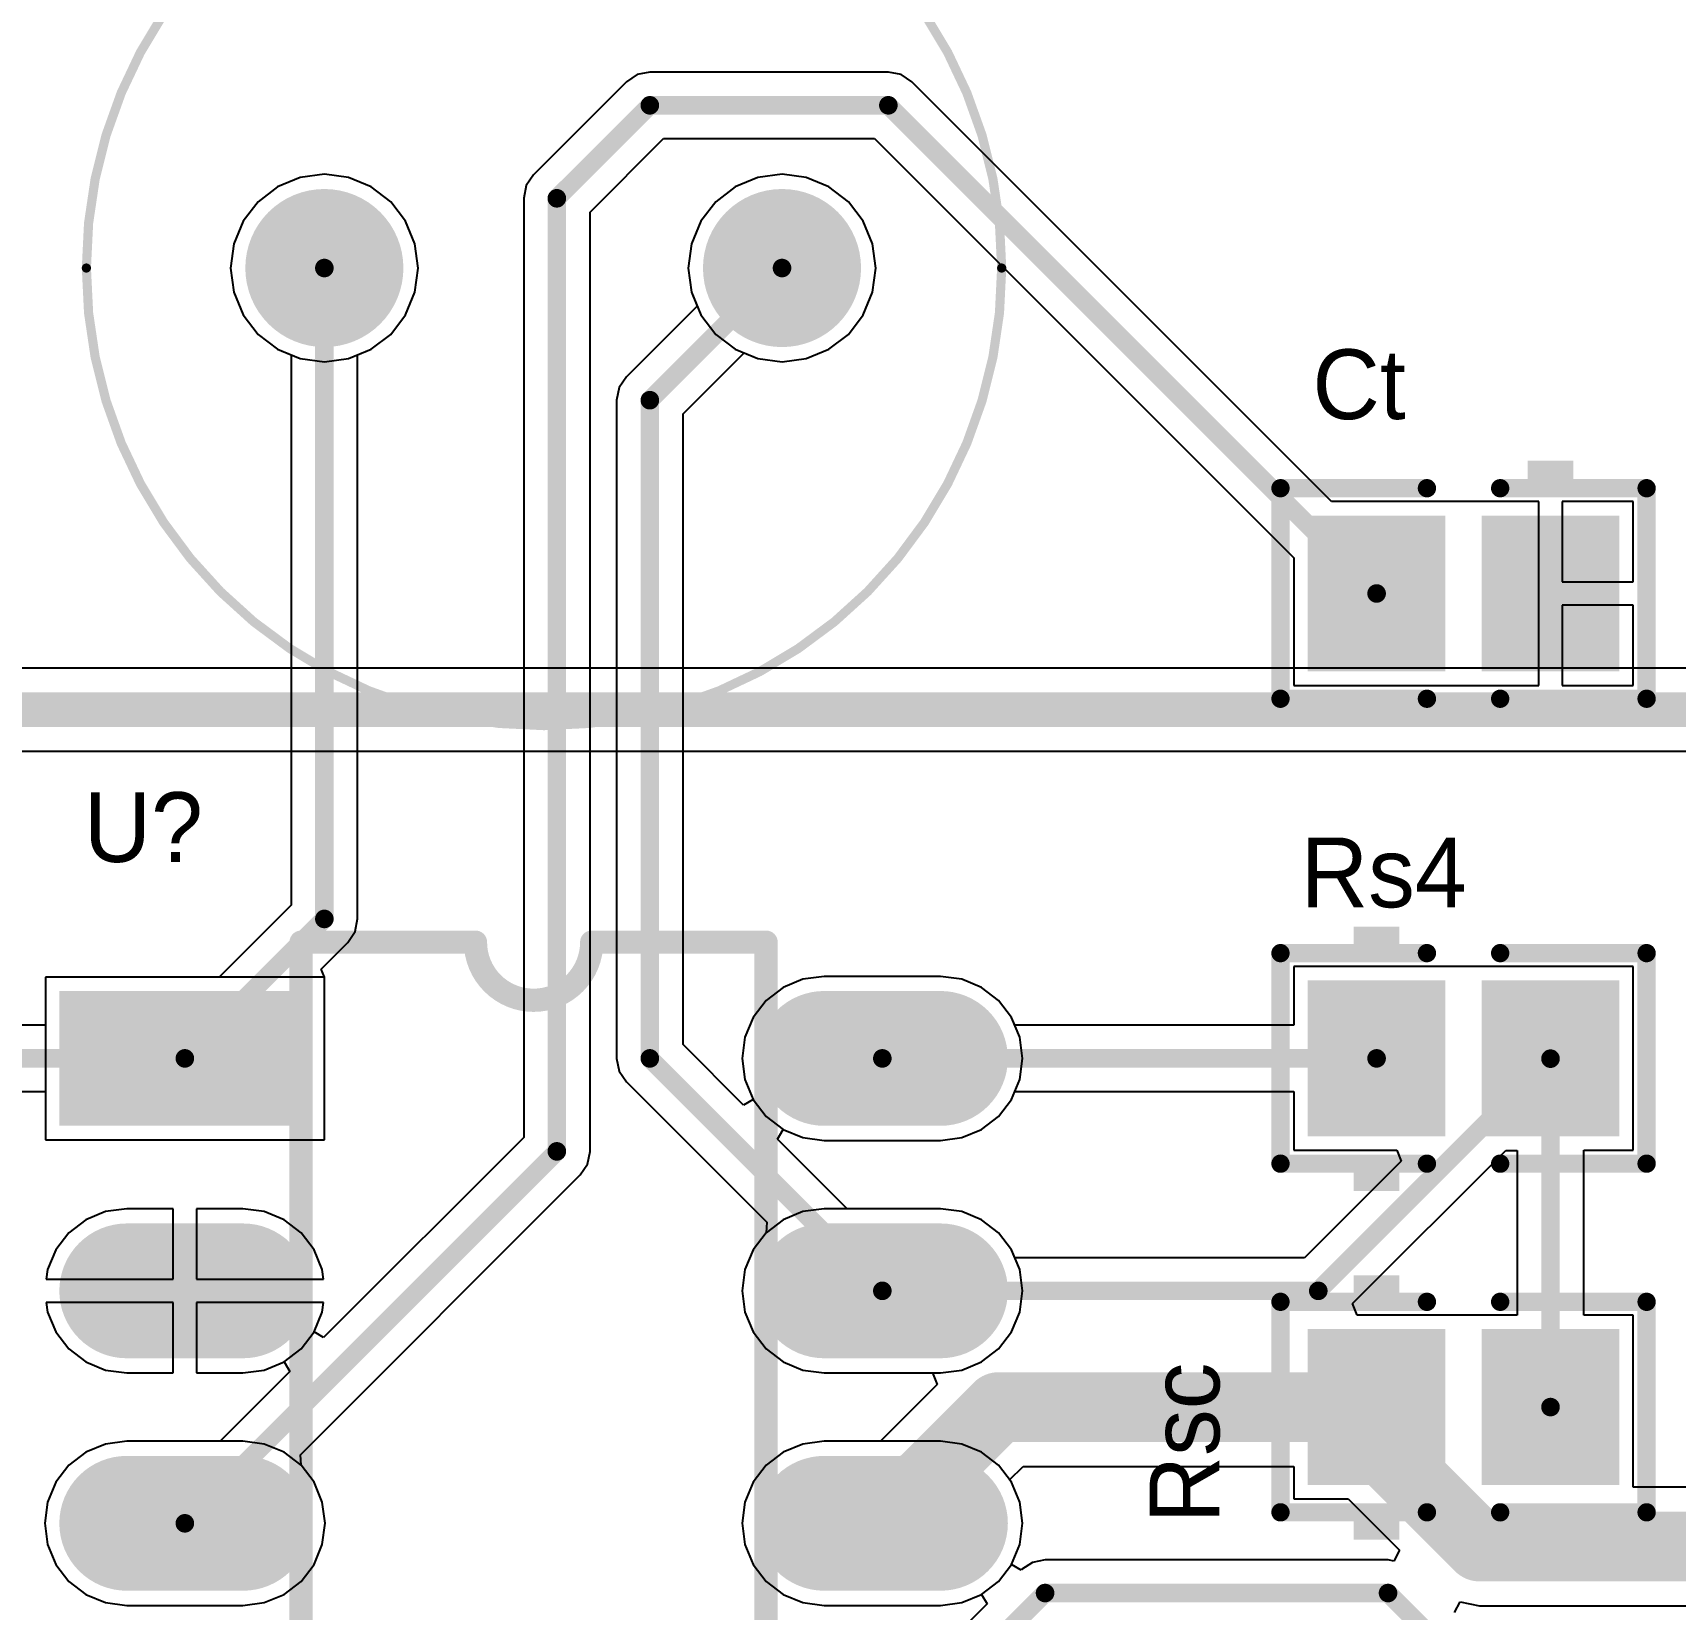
# Model space of a CAD drawing. Header units: millimetres. Extents: x 0.67 to 7.75, y 0.64 to 6.06.
# Drawn here: x 1.485 to 2.191, y 4.763 to 5.441 of the extents above; entities that cross this region are included whole.
import ezdxf

# ---------------------------------------------------------------- set-up
doc = ezdxf.new("R2010")
doc.units = ezdxf.units.MM
doc.header["$MEASUREMENT"] = 0
for name, color, linetype in [('BottomLayer', 5, 'Continuous'), ('BottomSolder', 6, 'Continuous'), ('MultiLayer', 9, 'Continuous'), ('PadHoleLayer', 156, 'Continuous'), ('TopLayer', 1, 'Continuous'), ('TopOverlay', 2, 'Continuous'), ('TopPaste', 8, 'Continuous'), ('TopSolder', 216, 'Continuous')]:
    doc.layers.add(name, color=color, linetype=linetype)

# ---------------------------------------------------------------- blocks, each defined once
blk = doc.blocks.new('CC2012_0805_33')
at = {"layer": 'TopLayer'}
for points in [[(-0.06299, -0.02953), (-0.01181, -0.02953), (-0.06299, 0.02953), (-0.01181, 0.02953)], [(0.01181, -0.02953), (0.06299, -0.02953), (0.01181, 0.02953), (0.06299, 0.02953)]]:
    blk.add_solid(points, dxfattribs=at)
at = {"layer": 'TopOverlay', "const_width": 0.00787}
for points in [[(-0.07874, 0.04528), (-0.07874, -0.04528)], [(-0.01575, 0.04528), (-0.07874, 0.04528)], [(0.07874, 0.04528), (0.01575, 0.04528)], [(0.07874, 0.04528), (0.07874, -0.04528)], [(-0.01575, -0.04528), (-0.07874, -0.04528)], [(0.07874, -0.04528), (0.01575, -0.04528)]]:
    blk.add_lwpolyline(points, dxfattribs=at)
at = {"layer": 'TopOverlay', "const_width": 0.00394}
for points in [[(-0.08071, 0.04528, 1), (-0.07677, 0.04528, 1)], [(-0.08071, 0.04528, 1), (-0.07677, 0.04528, 1)], [(-0.01772, 0.04528, 1), (-0.01378, 0.04528, 1)], [(0.01378, 0.04528, 1), (0.01772, 0.04528, 1)], [(0.07677, 0.04528, 1), (0.08071, 0.04528, 1)], [(0.07677, 0.04528, 1), (0.08071, 0.04528, 1)], [(-0.08071, -0.04528, 1), (-0.07677, -0.04528, 1)], [(-0.08071, -0.04528, 1), (-0.07677, -0.04528, 1)], [(-0.01772, -0.04528, 1), (-0.01378, -0.04528, 1)], [(0.01378, -0.04528, 1), (0.01772, -0.04528, 1)], [(0.07677, -0.04528, 1), (0.08071, -0.04528, 1)], [(0.07677, -0.04528, 1), (0.08071, -0.04528, 1)]]:
    blk.add_lwpolyline(points, format="xyb", close=True, dxfattribs=at)
at = {"layer": 'TopOverlay'}
for points in [[(-0.04724, 0.04882), (-0.02756, 0.04882), (-0.04724, 0.05669), (-0.02756, 0.05669)], [(-0.04724, -0.05709), (-0.02756, -0.05709), (-0.04724, -0.04921), (-0.02756, -0.04921)]]:
    blk.add_solid(points, dxfattribs=at)
at = {"layer": 'TopPaste'}
for points in [[(-0.06299, -0.02953), (-0.01181, -0.02953), (-0.06299, 0.02953), (-0.01181, 0.02953)], [(0.01181, -0.02953), (0.06299, -0.02953), (0.01181, 0.02953), (0.06299, 0.02953)]]:
    blk.add_solid(points, dxfattribs=at)
at = {"layer": 'TopSolder'}
for points in [[(-0.06699, -0.03353), (-0.00781, -0.03353), (-0.06699, 0.03353), (-0.00781, 0.03353)], [(0.00781, -0.03353), (0.06699, -0.03353), (0.00781, 0.03353), (0.06699, 0.03353)]]:
    blk.add_solid(points, dxfattribs=at)
blk = doc.blocks.new('PCBC_________1_35')
at = {"layer": 'BottomLayer', "const_width": 0.03}
for points in [[(-0.015, 0, 1), (0.015, 0, 1)], [(0.18185, 0, 1), (0.21185, 0, 1)]]:
    blk.add_lwpolyline(points, format="xyb", close=True, dxfattribs=at)
at = {"layer": 'BottomSolder', "const_width": 0.034}
for points in [[(-0.017, 0, 1), (0.017, 0, 1)], [(0.17985, 0, 1), (0.21385, 0, 1)]]:
    blk.add_lwpolyline(points, format="xyb", close=True, dxfattribs=at)
at = {"layer": 'MultiLayer', "const_width": 0.03}
for points in [[(-0.015, 0, 1), (0.015, 0, 1)], [(0.18185, 0, 1), (0.21185, 0, 1)]]:
    blk.add_lwpolyline(points, format="xyb", close=True, dxfattribs=at)
at = {"layer": 'PadHoleLayer', "const_width": 0.01969}
for points in [[(-0.00984, 0, 1), (0.00984, 0, 1)], [(0.18701, 0, 1), (0.20669, 0, 1)]]:
    blk.add_lwpolyline(points, format="xyb", close=True, dxfattribs=at)
at = {"layer": 'TopLayer', "const_width": 0.03}
for points in [[(-0.015, 0, 1), (0.015, 0, 1)], [(0.18185, 0, 1), (0.21185, 0, 1)]]:
    blk.add_lwpolyline(points, format="xyb", close=True, dxfattribs=at)
at = {"layer": 'TopOverlay'}
for points, const_width in [([(0.29134, 0, 1), (-0.10236, 0, 1)], 0.00394), ([(-0.10335, 0, 1), (-0.10138, 0, 1)], 0.00197), ([(0.29035, 0, 1), (0.29232, 0, 1)], 0.00197)]:
    blk.add_lwpolyline(points, format="xyb", close=True, dxfattribs=dict(at, const_width=const_width))
at = {"layer": 'TopSolder', "const_width": 0.034}
for points in [[(-0.017, 0, 1), (0.017, 0, 1)], [(0.17985, 0, 1), (0.21385, 0, 1)]]:
    blk.add_lwpolyline(points, format="xyb", close=True, dxfattribs=at)
blk = doc.blocks.new('CC2012_0805_39')
at = {"layer": 'TopLayer'}
for points in [[(-0.06299, -0.02953), (-0.01181, -0.02953), (-0.06299, 0.02953), (-0.01181, 0.02953)], [(0.01181, -0.02953), (0.06299, -0.02953), (0.01181, 0.02953), (0.06299, 0.02953)]]:
    blk.add_solid(points, dxfattribs=at)
at = {"layer": 'TopOverlay', "const_width": 0.00787}
for points in [[(-0.07874, -0.04528), (-0.07874, 0.04528)], [(-0.07874, 0.04528), (-0.01575, 0.04528)], [(0.01575, 0.04528), (0.07874, 0.04528)], [(0.07874, -0.04528), (0.07874, 0.04528)], [(-0.07874, -0.04528), (-0.01575, -0.04528)], [(0.01575, -0.04528), (0.07874, -0.04528)]]:
    blk.add_lwpolyline(points, dxfattribs=at)
at = {"layer": 'TopOverlay', "const_width": 0.00394}
for points in [[(-0.08071, 0.04528, 1), (-0.07677, 0.04528, 1)], [(-0.08071, 0.04528, 1), (-0.07677, 0.04528, 1)], [(-0.01772, 0.04528, 1), (-0.01378, 0.04528, 1)], [(0.01378, 0.04528, 1), (0.01772, 0.04528, 1)], [(0.07677, 0.04528, 1), (0.08071, 0.04528, 1)], [(0.07677, 0.04528, 1), (0.08071, 0.04528, 1)], [(-0.08071, -0.04528, 1), (-0.07677, -0.04528, 1)], [(-0.08071, -0.04528, 1), (-0.07677, -0.04528, 1)], [(-0.01772, -0.04528, 1), (-0.01378, -0.04528, 1)], [(0.01378, -0.04528, 1), (0.01772, -0.04528, 1)], [(0.07677, -0.04528, 1), (0.08071, -0.04528, 1)], [(0.07677, -0.04528, 1), (0.08071, -0.04528, 1)]]:
    blk.add_lwpolyline(points, format="xyb", close=True, dxfattribs=at)
at = {"layer": 'TopOverlay'}
for points in [[(-0.04724, 0.04882), (-0.02756, 0.04882), (-0.04724, 0.05669), (-0.02756, 0.05669)], [(-0.04724, -0.05709), (-0.02756, -0.05709), (-0.04724, -0.04921), (-0.02756, -0.04921)]]:
    blk.add_solid(points, dxfattribs=at)
at = {"layer": 'TopPaste'}
for points in [[(-0.06299, -0.02953), (-0.01181, -0.02953), (-0.06299, 0.02953), (-0.01181, 0.02953)], [(0.01181, -0.02953), (0.06299, -0.02953), (0.01181, 0.02953), (0.06299, 0.02953)]]:
    blk.add_solid(points, dxfattribs=at)
at = {"layer": 'TopSolder'}
for points in [[(-0.06699, -0.03353), (-0.00781, -0.03353), (-0.06699, 0.03353), (-0.00781, 0.03353)], [(0.00781, -0.03353), (0.06699, -0.03353), (0.00781, 0.03353), (0.06699, 0.03353)]]:
    blk.add_solid(points, dxfattribs=at)
blk = doc.blocks.new('CC2012_0805_40')
at = {"layer": 'TopLayer'}
for points in [[(-0.06299, -0.02953), (-0.01181, -0.02953), (-0.06299, 0.02953), (-0.01181, 0.02953)], [(0.01181, -0.02953), (0.06299, -0.02953), (0.01181, 0.02953), (0.06299, 0.02953)]]:
    blk.add_solid(points, dxfattribs=at)
at = {"layer": 'TopOverlay', "const_width": 0.00787}
for points in [[(-0.07874, -0.04528), (-0.07874, 0.04528)], [(-0.07874, 0.04528), (-0.01575, 0.04528)], [(0.01575, 0.04528), (0.07874, 0.04528)], [(0.07874, -0.04528), (0.07874, 0.04528)], [(-0.07874, -0.04528), (-0.01575, -0.04528)], [(0.01575, -0.04528), (0.07874, -0.04528)]]:
    blk.add_lwpolyline(points, dxfattribs=at)
at = {"layer": 'TopOverlay', "const_width": 0.00394}
for points in [[(-0.08071, 0.04528, 1), (-0.07677, 0.04528, 1)], [(-0.08071, 0.04528, 1), (-0.07677, 0.04528, 1)], [(-0.01772, 0.04528, 1), (-0.01378, 0.04528, 1)], [(0.01378, 0.04528, 1), (0.01772, 0.04528, 1)], [(0.07677, 0.04528, 1), (0.08071, 0.04528, 1)], [(0.07677, 0.04528, 1), (0.08071, 0.04528, 1)], [(-0.08071, -0.04528, 1), (-0.07677, -0.04528, 1)], [(-0.08071, -0.04528, 1), (-0.07677, -0.04528, 1)], [(-0.01772, -0.04528, 1), (-0.01378, -0.04528, 1)], [(0.01378, -0.04528, 1), (0.01772, -0.04528, 1)], [(0.07677, -0.04528, 1), (0.08071, -0.04528, 1)], [(0.07677, -0.04528, 1), (0.08071, -0.04528, 1)]]:
    blk.add_lwpolyline(points, format="xyb", close=True, dxfattribs=at)
at = {"layer": 'TopOverlay'}
for points in [[(-0.04724, 0.04882), (-0.02756, 0.04882), (-0.04724, 0.05669), (-0.02756, 0.05669)], [(-0.04724, -0.05709), (-0.02756, -0.05709), (-0.04724, -0.04921), (-0.02756, -0.04921)]]:
    blk.add_solid(points, dxfattribs=at)
at = {"layer": 'TopPaste'}
for points in [[(-0.06299, -0.02953), (-0.01181, -0.02953), (-0.06299, 0.02953), (-0.01181, 0.02953)], [(0.01181, -0.02953), (0.06299, -0.02953), (0.01181, 0.02953), (0.06299, 0.02953)]]:
    blk.add_solid(points, dxfattribs=at)
at = {"layer": 'TopSolder'}
for points in [[(-0.06699, -0.03353), (-0.00781, -0.03353), (-0.06699, 0.03353), (-0.00781, 0.03353)], [(0.00781, -0.03353), (0.06699, -0.03353), (0.00781, 0.03353), (0.06699, 0.03353)]]:
    blk.add_solid(points, dxfattribs=at)
blk = doc.blocks.new('DIP8L_41')
at = {"layer": 'BottomLayer', "const_width": 0.05}
for points in [[(0.175, 0.15), (0.125, 0.15)], [(-0.125, 0.05), (-0.175, 0.05)], [(0.175, 0.05), (0.125, 0.05)], [(-0.125, -0.05), (-0.175, -0.05)], [(0.175, -0.05), (0.125, -0.05)], [(-0.125, -0.15), (-0.175, -0.15)], [(0.175, -0.15), (0.125, -0.15)]]:
    blk.add_lwpolyline(points, dxfattribs=at)
at = {"layer": 'BottomLayer', "const_width": 0.025}
for points in [[(0.1125, 0.15, 1), (0.1375, 0.15, 1)], [(0.1625, 0.15, 1), (0.1875, 0.15, 1)], [(-0.1875, 0.05, 1), (-0.1625, 0.05, 1)], [(-0.1375, 0.05, 1), (-0.1125, 0.05, 1)], [(0.1125, 0.05, 1), (0.1375, 0.05, 1)], [(0.1625, 0.05, 1), (0.1875, 0.05, 1)], [(-0.1875, -0.05, 1), (-0.1625, -0.05, 1)], [(-0.1375, -0.05, 1), (-0.1125, -0.05, 1)], [(0.1125, -0.05, 1), (0.1375, -0.05, 1)], [(0.1625, -0.05, 1), (0.1875, -0.05, 1)], [(-0.1875, -0.15, 1), (-0.1625, -0.15, 1)], [(-0.1375, -0.15, 1), (-0.1125, -0.15, 1)], [(0.1125, -0.15, 1), (0.1375, -0.15, 1)], [(0.1625, -0.15, 1), (0.1875, -0.15, 1)]]:
    blk.add_lwpolyline(points, format="xyb", close=True, dxfattribs=at)
at = {"layer": 'BottomLayer'}
blk.add_solid([(-0.2, 0.125), (-0.1, 0.125), (-0.2, 0.175), (-0.1, 0.175)], dxfattribs=at)
at = {"layer": 'BottomSolder', "const_width": 0.058}
for points in [[(0.175, 0.15), (0.125, 0.15)], [(-0.125, 0.05), (-0.175, 0.05)], [(0.175, 0.05), (0.125, 0.05)], [(-0.125, -0.05), (-0.175, -0.05)], [(0.175, -0.05), (0.125, -0.05)], [(-0.125, -0.15), (-0.175, -0.15)], [(0.175, -0.15), (0.125, -0.15)]]:
    blk.add_lwpolyline(points, dxfattribs=at)
at = {"layer": 'BottomSolder', "const_width": 0.029}
for points in [[(0.1105, 0.15, 1), (0.1395, 0.15, 1)], [(0.1605, 0.15, 1), (0.1895, 0.15, 1)], [(-0.1895, 0.05, 1), (-0.1605, 0.05, 1)], [(-0.1395, 0.05, 1), (-0.1105, 0.05, 1)], [(0.1105, 0.05, 1), (0.1395, 0.05, 1)], [(0.1605, 0.05, 1), (0.1895, 0.05, 1)], [(-0.1895, -0.05, 1), (-0.1605, -0.05, 1)], [(-0.1395, -0.05, 1), (-0.1105, -0.05, 1)], [(0.1105, -0.05, 1), (0.1395, -0.05, 1)], [(0.1605, -0.05, 1), (0.1895, -0.05, 1)], [(-0.1895, -0.15, 1), (-0.1605, -0.15, 1)], [(-0.1395, -0.15, 1), (-0.1105, -0.15, 1)], [(0.1105, -0.15, 1), (0.1395, -0.15, 1)], [(0.1605, -0.15, 1), (0.1895, -0.15, 1)]]:
    blk.add_lwpolyline(points, format="xyb", close=True, dxfattribs=at)
at = {"layer": 'BottomSolder'}
blk.add_solid([(-0.204, 0.121), (-0.096, 0.121), (-0.204, 0.179), (-0.096, 0.179)], dxfattribs=at)
at = {"layer": 'MultiLayer', "const_width": 0.05}
for points in [[(0.175, 0.15), (0.125, 0.15)], [(-0.125, 0.05), (-0.175, 0.05)], [(0.175, 0.05), (0.125, 0.05)], [(-0.125, -0.05), (-0.175, -0.05)], [(0.175, -0.05), (0.125, -0.05)], [(-0.125, -0.15), (-0.175, -0.15)], [(0.175, -0.15), (0.125, -0.15)]]:
    blk.add_lwpolyline(points, dxfattribs=at)
at = {"layer": 'MultiLayer', "const_width": 0.025}
for points in [[(0.1125, 0.15, 1), (0.1375, 0.15, 1)], [(0.1625, 0.15, 1), (0.1875, 0.15, 1)], [(-0.1875, 0.05, 1), (-0.1625, 0.05, 1)], [(-0.1375, 0.05, 1), (-0.1125, 0.05, 1)], [(0.1125, 0.05, 1), (0.1375, 0.05, 1)], [(0.1625, 0.05, 1), (0.1875, 0.05, 1)], [(-0.1875, -0.05, 1), (-0.1625, -0.05, 1)], [(-0.1375, -0.05, 1), (-0.1125, -0.05, 1)], [(0.1125, -0.05, 1), (0.1375, -0.05, 1)], [(0.1625, -0.05, 1), (0.1875, -0.05, 1)], [(-0.1875, -0.15, 1), (-0.1625, -0.15, 1)], [(-0.1375, -0.15, 1), (-0.1125, -0.15, 1)], [(0.1125, -0.15, 1), (0.1375, -0.15, 1)], [(0.1625, -0.15, 1), (0.1875, -0.15, 1)]]:
    blk.add_lwpolyline(points, format="xyb", close=True, dxfattribs=at)
at = {"layer": 'MultiLayer'}
blk.add_solid([(-0.2, 0.125), (-0.1, 0.125), (-0.2, 0.175), (-0.1, 0.175)], dxfattribs=at)
at = {"layer": 'PadHoleLayer', "const_width": 0.016}
for points in [[(-0.158, 0.15, 1), (-0.142, 0.15, 1)], [(0.142, 0.15, 1), (0.158, 0.15, 1)], [(-0.158, 0.05, 1), (-0.142, 0.05, 1)], [(0.142, 0.05, 1), (0.158, 0.05, 1)], [(-0.158, -0.05, 1), (-0.142, -0.05, 1)], [(0.142, -0.05, 1), (0.158, -0.05, 1)], [(-0.158, -0.15, 1), (-0.142, -0.15, 1)], [(0.142, -0.15, 1), (0.158, -0.15, 1)]]:
    blk.add_lwpolyline(points, format="xyb", close=True, dxfattribs=at)
at = {"layer": 'TopLayer', "const_width": 0.05}
for points in [[(0.175, 0.15), (0.125, 0.15)], [(-0.125, 0.05), (-0.175, 0.05)], [(0.175, 0.05), (0.125, 0.05)], [(-0.125, -0.05), (-0.175, -0.05)], [(0.175, -0.05), (0.125, -0.05)], [(-0.125, -0.15), (-0.175, -0.15)], [(0.175, -0.15), (0.125, -0.15)]]:
    blk.add_lwpolyline(points, dxfattribs=at)
at = {"layer": 'TopLayer', "const_width": 0.025}
for points in [[(0.1125, 0.15, 1), (0.1375, 0.15, 1)], [(0.1625, 0.15, 1), (0.1875, 0.15, 1)], [(-0.1875, 0.05, 1), (-0.1625, 0.05, 1)], [(-0.1375, 0.05, 1), (-0.1125, 0.05, 1)], [(0.1125, 0.05, 1), (0.1375, 0.05, 1)], [(0.1625, 0.05, 1), (0.1875, 0.05, 1)], [(-0.1875, -0.05, 1), (-0.1625, -0.05, 1)], [(-0.1375, -0.05, 1), (-0.1125, -0.05, 1)], [(0.1125, -0.05, 1), (0.1375, -0.05, 1)], [(0.1625, -0.05, 1), (0.1875, -0.05, 1)], [(-0.1875, -0.15, 1), (-0.1625, -0.15, 1)], [(-0.1375, -0.15, 1), (-0.1125, -0.15, 1)], [(0.1125, -0.15, 1), (0.1375, -0.15, 1)], [(0.1625, -0.15, 1), (0.1875, -0.15, 1)]]:
    blk.add_lwpolyline(points, format="xyb", close=True, dxfattribs=at)
at = {"layer": 'TopLayer'}
blk.add_solid([(-0.2, 0.125), (-0.1, 0.125), (-0.2, 0.175), (-0.1, 0.175)], dxfattribs=at)
at = {"layer": 'TopOverlay', "const_width": 0.01}
for points in [[(-0.1, 0.2), (-0.025, 0.2)], [(-0.1, -0.2), (-0.1, 0.2)], [(0.025, 0.2), (0.1, 0.2)], [(0.1, -0.2), (0.1, 0.2)], [(-0.1, -0.2), (0.1, -0.2)]]:
    blk.add_lwpolyline(points, dxfattribs=at)
at = {"layer": 'TopOverlay', "const_width": 0.005}
for points in [[(-0.1025, 0.2, 1), (-0.0975, 0.2, 1)], [(-0.1025, 0.2, 1), (-0.0975, 0.2, 1)], [(-0.0275, 0.2, 1), (-0.0225, 0.2, 1)], [(-0.0275, 0.2, 1), (-0.0225, 0.2, 1)], [(0.0225, 0.2, 1), (0.0275, 0.2, 1)], [(0.0225, 0.2, 1), (0.0275, 0.2, 1)], [(0.0975, 0.2, 1), (0.1025, 0.2, 1)], [(0.0975, 0.2, 1), (0.1025, 0.2, 1)], [(-0.1025, -0.2, 1), (-0.0975, -0.2, 1)], [(-0.1025, -0.2, 1), (-0.0975, -0.2, 1)], [(0.0975, -0.2, 1), (0.1025, -0.2, 1)], [(0.0975, -0.2, 1), (0.1025, -0.2, 1)]]:
    blk.add_lwpolyline(points, format="xyb", close=True, dxfattribs=at)
at = {"layer": 'TopOverlay', "const_width": 0.01}
blk.add_lwpolyline([(0.025, 0.2, -1), (-0.025, 0.2)], format="xyb", dxfattribs=at)
at = {"layer": 'TopSolder', "const_width": 0.058}
for points in [[(0.175, 0.15), (0.125, 0.15)], [(-0.125, 0.05), (-0.175, 0.05)], [(0.175, 0.05), (0.125, 0.05)], [(-0.125, -0.05), (-0.175, -0.05)], [(0.175, -0.05), (0.125, -0.05)], [(-0.125, -0.15), (-0.175, -0.15)], [(0.175, -0.15), (0.125, -0.15)]]:
    blk.add_lwpolyline(points, dxfattribs=at)
at = {"layer": 'TopSolder', "const_width": 0.029}
for points in [[(0.1105, 0.15, 1), (0.1395, 0.15, 1)], [(0.1605, 0.15, 1), (0.1895, 0.15, 1)], [(-0.1895, 0.05, 1), (-0.1605, 0.05, 1)], [(-0.1395, 0.05, 1), (-0.1105, 0.05, 1)], [(0.1105, 0.05, 1), (0.1395, 0.05, 1)], [(0.1605, 0.05, 1), (0.1895, 0.05, 1)], [(-0.1895, -0.05, 1), (-0.1605, -0.05, 1)], [(-0.1395, -0.05, 1), (-0.1105, -0.05, 1)], [(0.1105, -0.05, 1), (0.1395, -0.05, 1)], [(0.1605, -0.05, 1), (0.1895, -0.05, 1)], [(-0.1895, -0.15, 1), (-0.1605, -0.15, 1)], [(-0.1395, -0.15, 1), (-0.1105, -0.15, 1)], [(0.1105, -0.15, 1), (0.1395, -0.15, 1)], [(0.1605, -0.15, 1), (0.1895, -0.15, 1)]]:
    blk.add_lwpolyline(points, format="xyb", close=True, dxfattribs=at)
at = {"layer": 'TopSolder'}
blk.add_solid([(-0.204, 0.121), (-0.096, 0.121), (-0.204, 0.179), (-0.096, 0.179)], dxfattribs=at)

msp = doc.modelspace()

# ---------------------------------------------------------------- linework, layer by layer
at = {"layer": 'BottomLayer'}
for p, q in [((1.59956, 5.37897), (1.58983, 5.37494)), ((1.61, 5.38035), (1.59956, 5.37897)), ((1.62044, 5.37897), (1.61, 5.38035)), ((1.63017, 5.37494), (1.62044, 5.37897)), ((1.79641, 5.37897), (1.78668, 5.37494)), ((1.80685, 5.38035), (1.79641, 5.37897)), ((1.81729, 5.37897), (1.80685, 5.38035)), ((1.82702, 5.37494), (1.81729, 5.37897)), ((1.58983, 5.37494), (1.58147, 5.36853)), ((1.63853, 5.36853), (1.63017, 5.37494)), ((1.78668, 5.37494), (1.77832, 5.36853)), ((1.83538, 5.36853), (1.82702, 5.37494)), ((1.58147, 5.36853), (1.57506, 5.36017)), ((1.64494, 5.36017), (1.63853, 5.36853)), ((1.77832, 5.36853), (1.77191, 5.36017)), ((1.84179, 5.36017), (1.83538, 5.36853)), ((1.57506, 5.36017), (1.57103, 5.35044)), ((1.64897, 5.35044), (1.64494, 5.36017)), ((1.77191, 5.36017), (1.76788, 5.35044)), ((1.84582, 5.35044), (1.84179, 5.36017)), ((1.57103, 5.35044), (1.56965, 5.34)), ((1.65035, 5.34), (1.64897, 5.35044)), ((1.76788, 5.35044), (1.76651, 5.34)), ((1.8472, 5.34), (1.84582, 5.35044)), ((1.56965, 5.34), (1.57103, 5.32956)), ((1.64897, 5.32956), (1.65035, 5.34)), ((1.76651, 5.34), (1.76788, 5.32956)), ((1.84582, 5.32956), (1.8472, 5.34)), ((1.57103, 5.32956), (1.57506, 5.31983)), ((1.64494, 5.31983), (1.64897, 5.32956)), ((1.76788, 5.32956), (1.77191, 5.31983)), ((1.84179, 5.31983), (1.84582, 5.32956)), ((1.57506, 5.31983), (1.58147, 5.31147)), ((1.63853, 5.31147), (1.64494, 5.31983)), ((1.77191, 5.31983), (1.77832, 5.31147)), ((1.83538, 5.31147), (1.84179, 5.31983)), ((1.58147, 5.31147), (1.58983, 5.30506)), ((1.63017, 5.30506), (1.63853, 5.31147)), ((1.77832, 5.31147), (1.78668, 5.30506)), ((1.82702, 5.30506), (1.83538, 5.31147)), ((1.58983, 5.30506), (1.59956, 5.30103)), ((1.59956, 5.30103), (1.61, 5.29965)), ((1.61, 5.29965), (1.62044, 5.30103)), ((1.62044, 5.30103), (1.63017, 5.30506)), ((1.78668, 5.30506), (1.79641, 5.30103)), ((1.79641, 5.30103), (1.80685, 5.29965)), ((1.80685, 5.29965), (1.81729, 5.30103)), ((1.81729, 5.30103), (1.82702, 5.30506)), ((2.59486, 5.16784), (1.08539, 5.16784)), ((1.08539, 5.13216), (2.60649, 5.13216)), ((1.61, 5.035), (1.49, 5.035)), ((1.49, 5.035), (1.49, 4.965)), ((1.61, 4.965), (1.61, 5.035)), ((1.80735, 5.03057), (1.80004, 5.02496)), ((1.81586, 5.0341), (1.80735, 5.03057)), ((1.825, 5.0353), (1.81586, 5.0341)), ((1.875, 5.0353), (1.825, 5.0353)), ((1.88414, 5.0341), (1.875, 5.0353)), ((1.89265, 5.03057), (1.88414, 5.0341)), ((1.89996, 5.02496), (1.89265, 5.03057)), ((1.80004, 5.02496), (1.79443, 5.01765)), ((1.90557, 5.01765), (1.89996, 5.02496)), ((1.79443, 5.01765), (1.7909, 5.00914)), ((1.9091, 5.00914), (1.90557, 5.01765)), ((1.7909, 5.00914), (1.7897, 5)), ((1.9103, 5), (1.9091, 5.00914)), ((1.7897, 5), (1.7909, 4.99086)), ((1.9091, 4.99086), (1.9103, 5)), ((1.7909, 4.99086), (1.79443, 4.98235)), ((1.90557, 4.98235), (1.9091, 4.99086)), ((1.79443, 4.98235), (1.80004, 4.97504)), ((1.89996, 4.97504), (1.90557, 4.98235)), ((1.80004, 4.97504), (1.80735, 4.96943)), ((1.89265, 4.96943), (1.89996, 4.97504)), ((1.80735, 4.96943), (1.81586, 4.9659)), ((1.88414, 4.9659), (1.89265, 4.96943)), ((1.49, 4.965), (1.61, 4.965)), ((1.81586, 4.9659), (1.825, 4.9647)), ((1.825, 4.9647), (1.875, 4.9647)), ((1.875, 4.9647), (1.88414, 4.9659)), ((1.51586, 4.9341), (1.50735, 4.93057)), ((1.525, 4.9353), (1.51586, 4.9341)), ((1.545, 4.9353), (1.525, 4.9353)), ((1.545, 4.905), (1.545, 4.9353)), ((1.575, 4.9353), (1.555, 4.9353)), ((1.555, 4.9353), (1.555, 4.905)), ((1.58414, 4.9341), (1.575, 4.9353)), ((1.59265, 4.93057), (1.58414, 4.9341)), ((1.81586, 4.9341), (1.80735, 4.93057)), ((1.825, 4.9353), (1.81586, 4.9341)), ((1.875, 4.9353), (1.825, 4.9353)), ((1.88414, 4.9341), (1.875, 4.9353)), ((1.89265, 4.93057), (1.88414, 4.9341)), ((1.50004, 4.92496), (1.49443, 4.91765)), ((1.50735, 4.93057), (1.50004, 4.92496)), ((1.59996, 4.92496), (1.59265, 4.93057)), ((1.60557, 4.91765), (1.59996, 4.92496)), ((1.80004, 4.92496), (1.79443, 4.91765)), ((1.80735, 4.93057), (1.80004, 4.92496)), ((1.89996, 4.92496), (1.89265, 4.93057)), ((1.90557, 4.91765), (1.89996, 4.92496)), ((1.49443, 4.91765), (1.4909, 4.90914)), ((1.6091, 4.90914), (1.60557, 4.91765)), ((1.79443, 4.91765), (1.7909, 4.90914)), ((1.9091, 4.90914), (1.90557, 4.91765)), ((1.4909, 4.90914), (1.49036, 4.905)), ((1.49036, 4.905), (1.545, 4.905)), ((1.555, 4.905), (1.60964, 4.905)), ((1.60964, 4.905), (1.6091, 4.90914)), ((1.7909, 4.90914), (1.7897, 4.9)), ((1.9103, 4.9), (1.9091, 4.90914)), ((1.7897, 4.9), (1.7909, 4.89086)), ((1.9091, 4.89086), (1.9103, 4.9)), ((1.545, 4.895), (1.49036, 4.895)), ((1.49036, 4.895), (1.4909, 4.89086)), ((1.4909, 4.89086), (1.49443, 4.88235)), ((1.545, 4.8647), (1.545, 4.895)), ((1.60964, 4.895), (1.555, 4.895)), ((1.555, 4.895), (1.555, 4.8647)), ((1.60557, 4.88235), (1.6091, 4.89086)), ((1.6091, 4.89086), (1.60964, 4.895)), ((1.7909, 4.89086), (1.79443, 4.88235)), ((1.90557, 4.88235), (1.9091, 4.89086)), ((1.49443, 4.88235), (1.50004, 4.87504)), ((1.59996, 4.87504), (1.60557, 4.88235)), ((1.79443, 4.88235), (1.80004, 4.87504)), ((1.89996, 4.87504), (1.90557, 4.88235)), ((1.50004, 4.87504), (1.50735, 4.86943)), ((1.59265, 4.86943), (1.59996, 4.87504)), ((1.80004, 4.87504), (1.80735, 4.86943)), ((1.89265, 4.86943), (1.89996, 4.87504)), ((1.50735, 4.86943), (1.51586, 4.8659)), ((1.58414, 4.8659), (1.59265, 4.86943)), ((1.80735, 4.86943), (1.81586, 4.8659)), ((1.88414, 4.8659), (1.89265, 4.86943)), ((1.51586, 4.8659), (1.525, 4.8647)), ((1.525, 4.8647), (1.545, 4.8647)), ((1.555, 4.8647), (1.575, 4.8647)), ((1.575, 4.8647), (1.58414, 4.8659)), ((1.81586, 4.8659), (1.825, 4.8647)), ((1.825, 4.8647), (1.875, 4.8647)), ((1.875, 4.8647), (1.88414, 4.8659)), ((1.51586, 4.8341), (1.50735, 4.83057)), ((1.525, 4.8353), (1.51586, 4.8341)), ((1.575, 4.8353), (1.525, 4.8353)), ((1.58414, 4.8341), (1.575, 4.8353)), ((1.59265, 4.83057), (1.58414, 4.8341)), ((1.81586, 4.8341), (1.80735, 4.83057)), ((1.825, 4.8353), (1.81586, 4.8341)), ((1.875, 4.8353), (1.825, 4.8353)), ((1.88414, 4.8341), (1.875, 4.8353)), ((1.89265, 4.83057), (1.88414, 4.8341)), ((1.50004, 4.82496), (1.49443, 4.81765)), ((1.50735, 4.83057), (1.50004, 4.82496)), ((1.59996, 4.82496), (1.59265, 4.83057)), ((1.60557, 4.81765), (1.59996, 4.82496)), ((1.80004, 4.82496), (1.79443, 4.81765)), ((1.80735, 4.83057), (1.80004, 4.82496)), ((1.89996, 4.82496), (1.89265, 4.83057)), ((1.90557, 4.81765), (1.89996, 4.82496)), ((1.49443, 4.81765), (1.4909, 4.80914)), ((1.6091, 4.80914), (1.60557, 4.81765)), ((1.79443, 4.81765), (1.7909, 4.80914)), ((1.9091, 4.80914), (1.90557, 4.81765)), ((1.4909, 4.80914), (1.4897, 4.8)), ((1.6103, 4.8), (1.6091, 4.80914)), ((1.7909, 4.80914), (1.7897, 4.8)), ((1.9103, 4.8), (1.9091, 4.80914)), ((1.4897, 4.8), (1.4909, 4.79086)), ((1.6091, 4.79086), (1.6103, 4.8)), ((1.7897, 4.8), (1.7909, 4.79086)), ((1.9091, 4.79086), (1.9103, 4.8)), ((1.4909, 4.79086), (1.49443, 4.78235)), ((1.60557, 4.78235), (1.6091, 4.79086)), ((1.7909, 4.79086), (1.79443, 4.78235)), ((1.90557, 4.78235), (1.9091, 4.79086)), ((1.49443, 4.78235), (1.50004, 4.77504)), ((1.59996, 4.77504), (1.60557, 4.78235)), ((1.79443, 4.78235), (1.80004, 4.77504)), ((1.89996, 4.77504), (1.90557, 4.78235)), ((1.50004, 4.77504), (1.50735, 4.76943)), ((1.50735, 4.76943), (1.51586, 4.7659)), ((1.58414, 4.7659), (1.59265, 4.76943)), ((1.59265, 4.76943), (1.59996, 4.77504)), ((1.80004, 4.77504), (1.80735, 4.76943)), ((1.80735, 4.76943), (1.81586, 4.7659)), ((1.88414, 4.7659), (1.89265, 4.76943)), ((1.89265, 4.76943), (1.89996, 4.77504)), ((1.51586, 4.7659), (1.525, 4.7647)), ((1.525, 4.7647), (1.575, 4.7647)), ((1.575, 4.7647), (1.58414, 4.7659)), ((1.81586, 4.7659), (1.825, 4.7647)), ((1.825, 4.7647), (1.875, 4.7647)), ((1.875, 4.7647), (1.88414, 4.7659))]:
    msp.add_line(p, q, dxfattribs=at)
at = {"layer": 'BottomLayer', "const_width": 0.015}
msp.add_lwpolyline([(1.05, 5.15), (2.62, 5.15)], dxfattribs=at)
at = {"layer": 'TopLayer'}
for p, q in [((1.73991, 5.42009), (1.69991, 5.38009)), ((1.74454, 5.42319), (1.73991, 5.42009)), ((1.73991, 5.42009), (1.73991, 5.42009)), ((1.75, 5.42427), (1.74454, 5.42319)), ((1.8526, 5.42427), (1.75, 5.42427)), ((1.85806, 5.42319), (1.8526, 5.42427)), ((1.8526, 5.42427), (1.8526, 5.42427)), ((1.86269, 5.42009), (1.85806, 5.42319)), ((2.04326, 5.23953), (1.86269, 5.42009)), ((1.72427, 5.36409), (1.75591, 5.39573)), ((1.75591, 5.39573), (1.84669, 5.39573)), ((1.84669, 5.39573), (2.02701, 5.2154)), ((1.59956, 5.37897), (1.58983, 5.37494)), ((1.61, 5.38035), (1.59956, 5.37897)), ((1.62044, 5.37897), (1.61, 5.38035)), ((1.63017, 5.37494), (1.62044, 5.37897)), ((1.69991, 5.38009), (1.69681, 5.37546)), ((1.79641, 5.37897), (1.78668, 5.37494)), ((1.80685, 5.38035), (1.79641, 5.37897)), ((1.81729, 5.37897), (1.80685, 5.38035)), ((1.82702, 5.37494), (1.81729, 5.37897)), ((1.58983, 5.37494), (1.58147, 5.36853)), ((1.63853, 5.36853), (1.63017, 5.37494)), ((1.69681, 5.37546), (1.69573, 5.37)), ((1.69573, 5.37), (1.69573, 5.37)), ((1.69573, 5.37), (1.69573, 4.96591)), ((1.78668, 5.37494), (1.77832, 5.36853)), ((1.83538, 5.36853), (1.82702, 5.37494)), ((1.58147, 5.36853), (1.57506, 5.36017)), ((1.64494, 5.36017), (1.63853, 5.36853)), ((1.72427, 4.96), (1.72427, 5.36409)), ((1.77832, 5.36853), (1.77191, 5.36017)), ((1.84179, 5.36017), (1.83538, 5.36853)), ((1.57506, 5.36017), (1.57103, 5.35044)), ((1.64897, 5.35044), (1.64494, 5.36017)), ((1.77191, 5.36017), (1.76788, 5.35044)), ((1.84582, 5.35044), (1.84179, 5.36017)), ((1.57103, 5.35044), (1.56965, 5.34)), ((1.65035, 5.34), (1.64897, 5.35044)), ((1.76788, 5.35044), (1.76651, 5.34)), ((1.8472, 5.34), (1.84582, 5.35044)), ((1.56965, 5.34), (1.57103, 5.32956)), ((1.64897, 5.32956), (1.65035, 5.34)), ((1.76651, 5.34), (1.76788, 5.32956)), ((1.84582, 5.32956), (1.8472, 5.34)), ((1.57103, 5.32956), (1.57506, 5.31983)), ((1.64494, 5.31983), (1.64897, 5.32956)), ((1.76788, 5.32956), (1.77032, 5.32366)), ((1.84179, 5.31983), (1.84582, 5.32956)), ((1.57506, 5.31983), (1.58147, 5.31147)), ((1.63853, 5.31147), (1.64494, 5.31983)), ((1.77032, 5.32366), (1.73991, 5.29324)), ((1.83538, 5.31147), (1.84179, 5.31983)), ((1.58147, 5.31147), (1.58983, 5.30506)), ((1.63017, 5.30506), (1.63853, 5.31147)), ((1.82702, 5.30506), (1.83538, 5.31147)), ((1.58983, 5.30506), (1.59573, 5.30262)), ((1.59573, 5.30262), (1.59573, 5.06591)), ((1.62427, 5.30262), (1.63017, 5.30506)), ((1.62427, 5.06), (1.62427, 5.30262)), ((1.76427, 5.27724), (1.79051, 5.30347)), ((1.79051, 5.30347), (1.79641, 5.30103)), ((1.79641, 5.30103), (1.80685, 5.29965)), ((1.80685, 5.29965), (1.81729, 5.30103)), ((1.81729, 5.30103), (1.82702, 5.30506)), ((1.73991, 5.29324), (1.73681, 5.28861)), ((1.73681, 5.28861), (1.73573, 5.28315)), ((1.73573, 5.28315), (1.73573, 5.28315)), ((1.73573, 5.28315), (1.73573, 5)), ((1.76427, 5.00591), (1.76427, 5.27724)), ((2.09681, 5.23953), (2.04326, 5.23953)), ((2.09819, 5.23953), (2.09681, 5.23953)), ((2.10181, 5.23953), (2.09819, 5.23953)), ((2.10319, 5.23953), (2.10181, 5.23953)), ((2.1324, 5.23953), (2.10319, 5.23953)), ((2.1324, 5.2), (2.1324, 5.23953)), ((2.17299, 5.23953), (2.1424, 5.23953)), ((2.1424, 5.23953), (2.1424, 5.205)), ((2.17299, 5.205), (2.17299, 5.23953)), ((2.02701, 5.2154), (2.02701, 5.16047)), ((2.1324, 5.16047), (2.1324, 5.2)), ((2.1424, 5.205), (2.17299, 5.205)), ((2.17299, 5.195), (2.1424, 5.195)), ((2.1424, 5.195), (2.1424, 5.16047)), ((2.17299, 5.16047), (2.17299, 5.195)), ((2.02701, 5.16047), (2.09681, 5.16047)), ((2.09681, 5.16047), (2.09819, 5.16047)), ((2.09819, 5.16047), (2.10181, 5.16047)), ((2.10181, 5.16047), (2.10319, 5.16047)), ((2.10319, 5.16047), (2.1324, 5.16047)), ((2.1424, 5.16047), (2.17299, 5.16047)), ((1.59573, 5.06591), (1.56481, 5.035)), ((1.62319, 5.05454), (1.62427, 5.06)), ((1.62427, 5.06), (1.62427, 5.06)), ((1.62009, 5.04991), (1.62319, 5.05454)), ((1.60859, 5.0384), (1.62009, 5.04991)), ((1.62009, 5.04991), (1.62009, 5.04991)), ((1.61, 5.035), (1.60859, 5.0384)), ((2.09819, 5.03953), (2.02701, 5.03953)), ((2.02701, 5.03953), (2.02701, 5.01427)), ((2.10181, 5.03953), (2.09819, 5.03953)), ((2.09819, 5.03953), (2.09819, 5.03953)), ((2.10319, 5.03953), (2.10181, 5.03953)), ((2.10181, 5.03953), (2.10181, 5.03953)), ((2.17299, 5.03953), (2.10319, 5.03953)), ((2.17299, 4.96047), (2.17299, 5.03953)), ((1.56481, 5.035), (1.49, 5.035)), ((1.49, 5.035), (1.49, 5.01427)), ((1.61, 4.965), (1.61, 5.035)), ((1.61, 5.035), (1.61, 5.035)), ((1.80735, 5.03057), (1.80004, 5.02496)), ((1.81586, 5.0341), (1.80735, 5.03057)), ((1.825, 5.0353), (1.81586, 5.0341)), ((1.875, 5.0353), (1.825, 5.0353)), ((1.88414, 5.0341), (1.875, 5.0353)), ((1.89265, 5.03057), (1.88414, 5.0341)), ((1.89996, 5.02496), (1.89265, 5.03057)), ((1.80004, 5.02496), (1.79443, 5.01765)), ((1.90557, 5.01765), (1.89996, 5.02496)), ((1.79443, 5.01765), (1.7909, 5.00914)), ((1.90697, 5.01427), (1.90557, 5.01765)), ((1.49, 5.01427), (1.40591, 5.01427)), ((1.7909, 5.00914), (1.7897, 5)), ((2.02701, 5.01427), (1.90697, 5.01427)), ((1.79031, 4.97988), (1.76427, 5.00591)), ((1.73573, 5), (1.73573, 5)), ((1.73573, 5), (1.73681, 4.99454)), ((1.73681, 4.99454), (1.73991, 4.98991)), ((1.7897, 5), (1.7909, 4.99086)), ((1.73991, 4.98991), (1.80033, 4.92948)), ((1.7909, 4.99086), (1.79443, 4.98235)), ((1.4, 4.98573), (1.49, 4.98573)), ((1.49, 4.98573), (1.49, 4.965)), ((1.79443, 4.98235), (1.79031, 4.97988)), ((1.89996, 4.97504), (1.90557, 4.98235)), ((1.90557, 4.98235), (1.90697, 4.98573)), ((1.90697, 4.98573), (2.02701, 4.98573)), ((2.02701, 4.98573), (2.02701, 4.96047)), ((1.89265, 4.96943), (1.89996, 4.97504)), ((1.80488, 4.96531), (1.80735, 4.96943)), ((1.80735, 4.96943), (1.81586, 4.9659)), ((1.88414, 4.9659), (1.89265, 4.96943)), ((1.49, 4.965), (1.61, 4.965)), ((1.69573, 4.96591), (1.60969, 4.87988)), ((1.72319, 4.95454), (1.72427, 4.96)), ((1.72427, 4.96), (1.72427, 4.96)), ((1.83488, 4.9353), (1.80488, 4.96531)), ((1.81586, 4.9659), (1.825, 4.9647)), ((1.825, 4.9647), (1.875, 4.9647)), ((1.875, 4.9647), (1.88414, 4.9659)), ((2.02701, 4.96047), (2.07127, 4.96047)), ((2.05223, 4.89453), (2.11813, 4.96042)), ((2.07127, 4.96047), (2.07318, 4.95585)), ((2.11813, 4.96042), (2.12313, 4.96036)), ((2.12313, 4.96036), (2.12313, 4.88953)), ((2.15168, 4.88953), (2.15168, 4.96047)), ((2.15168, 4.96047), (2.17299, 4.96047)), ((1.72009, 4.94991), (1.72319, 4.95454)), ((2.07318, 4.95585), (2.0316, 4.91427)), ((1.59967, 4.82948), (1.72009, 4.94991)), ((1.72009, 4.94991), (1.72009, 4.94991)), ((1.51586, 4.9341), (1.50735, 4.93057)), ((1.525, 4.9353), (1.51586, 4.9341)), ((1.545, 4.9353), (1.525, 4.9353)), ((1.545, 4.905), (1.545, 4.9353)), ((1.575, 4.9353), (1.555, 4.9353)), ((1.555, 4.9353), (1.555, 4.905)), ((1.58414, 4.9341), (1.575, 4.9353)), ((1.59265, 4.93057), (1.58414, 4.9341)), ((1.875, 4.9353), (1.83488, 4.9353)), ((1.88414, 4.9341), (1.875, 4.9353)), ((1.89265, 4.93057), (1.88414, 4.9341)), ((1.50004, 4.92496), (1.49443, 4.91765)), ((1.50735, 4.93057), (1.50004, 4.92496)), ((1.59996, 4.92496), (1.59265, 4.93057)), ((1.60557, 4.91765), (1.59996, 4.92496)), ((1.80004, 4.92496), (1.79443, 4.91765)), ((1.80033, 4.92948), (1.80004, 4.92496)), ((1.89996, 4.92496), (1.89265, 4.93057)), ((1.90557, 4.91765), (1.89996, 4.92496)), ((1.49443, 4.91765), (1.4909, 4.90914)), ((1.6091, 4.90914), (1.60557, 4.91765)), ((1.79443, 4.91765), (1.7909, 4.90914)), ((1.90697, 4.91427), (1.90557, 4.91765)), ((2.0316, 4.91427), (1.90697, 4.91427)), ((1.4909, 4.90914), (1.49036, 4.905)), ((1.49036, 4.905), (1.545, 4.905)), ((1.555, 4.905), (1.60964, 4.905)), ((1.60964, 4.905), (1.6091, 4.90914)), ((1.7909, 4.90914), (1.7897, 4.9)), ((1.7897, 4.9), (1.7909, 4.89086)), ((1.545, 4.895), (1.49036, 4.895)), ((1.49036, 4.895), (1.4909, 4.89086)), ((1.4909, 4.89086), (1.49443, 4.88235)), ((1.545, 4.8647), (1.545, 4.895)), ((1.60964, 4.895), (1.555, 4.895)), ((1.555, 4.895), (1.555, 4.8647)), ((1.60557, 4.88235), (1.6091, 4.89086)), ((1.6091, 4.89086), (1.60964, 4.895)), ((1.7909, 4.89086), (1.79443, 4.88235)), ((2.0543, 4.88953), (2.05223, 4.89453)), ((2.09681, 4.88953), (2.0543, 4.88953)), ((2.09819, 4.88953), (2.09681, 4.88953)), ((2.10181, 4.88953), (2.09819, 4.88953)), ((2.09819, 4.88953), (2.09819, 4.88953)), ((2.12313, 4.88953), (2.10181, 4.88953)), ((2.10181, 4.88953), (2.10181, 4.88953)), ((2.17299, 4.88953), (2.15168, 4.88953)), ((2.17299, 4.81549), (2.17299, 4.88953)), ((1.49443, 4.88235), (1.50004, 4.87504)), ((1.60969, 4.87988), (1.60557, 4.88235)), ((1.79443, 4.88235), (1.80004, 4.87504)), ((1.50004, 4.87504), (1.50735, 4.86943)), ((1.80004, 4.87504), (1.80735, 4.86943)), ((1.50735, 4.86943), (1.51586, 4.8659)), ((1.58414, 4.8659), (1.59265, 4.86943)), ((1.59265, 4.86943), (1.59512, 4.86531)), ((1.80735, 4.86943), (1.81586, 4.8659)), ((1.51586, 4.8659), (1.525, 4.8647)), ((1.525, 4.8647), (1.545, 4.8647)), ((1.555, 4.8647), (1.575, 4.8647)), ((1.59512, 4.86531), (1.56512, 4.8353)), ((1.575, 4.8647), (1.58414, 4.8659)), ((1.81586, 4.8659), (1.825, 4.8647)), ((1.825, 4.8647), (1.87158, 4.8647)), ((1.87158, 4.8647), (1.87365, 4.8597)), ((1.87365, 4.8597), (1.84925, 4.8353)), ((1.51586, 4.8341), (1.50735, 4.83057)), ((1.525, 4.8353), (1.51586, 4.8341)), ((1.56512, 4.8353), (1.525, 4.8353)), ((1.81586, 4.8341), (1.80735, 4.83057)), ((1.825, 4.8353), (1.81586, 4.8341)), ((1.84925, 4.8353), (1.825, 4.8353)), ((1.50004, 4.82496), (1.49443, 4.81765)), ((1.50735, 4.83057), (1.50004, 4.82496)), ((1.59996, 4.82496), (1.59967, 4.82948)), ((1.60557, 4.81765), (1.59996, 4.82496)), ((1.80004, 4.82496), (1.79443, 4.81765)), ((1.80735, 4.83057), (1.80004, 4.82496)), ((1.90476, 4.81871), (1.91056, 4.82451)), ((1.90557, 4.81765), (1.90476, 4.81871)), ((1.91056, 4.82451), (2.02701, 4.82451)), ((2.02701, 4.82451), (2.02701, 4.81047)), ((1.49443, 4.81765), (1.4909, 4.80914)), ((1.6091, 4.80914), (1.60557, 4.81765)), ((1.79443, 4.81765), (1.7909, 4.80914)), ((1.9091, 4.80914), (1.90557, 4.81765)), ((2.22444, 4.81549), (2.17299, 4.81549)), ((1.4909, 4.80914), (1.4897, 4.8)), ((1.6103, 4.8), (1.6091, 4.80914)), ((1.7909, 4.80914), (1.7897, 4.8)), ((1.9103, 4.8), (1.9091, 4.80914)), ((2.02701, 4.81047), (2.05041, 4.81047)), ((2.05041, 4.81047), (2.0725, 4.78838)), ((1.4897, 4.8), (1.4909, 4.79086)), ((1.6091, 4.79086), (1.6103, 4.8)), ((1.7897, 4.8), (1.7909, 4.79086)), ((1.9091, 4.79086), (1.9103, 4.8)), ((1.4909, 4.79086), (1.49443, 4.78235)), ((1.60557, 4.78235), (1.6091, 4.79086)), ((1.7909, 4.79086), (1.79443, 4.78235)), ((1.90557, 4.78235), (1.9091, 4.79086)), ((1.91454, 4.78319), (1.90991, 4.78009)), ((1.92, 4.78427), (1.91454, 4.78319)), ((2.06752, 4.78427), (1.92, 4.78427)), ((2.07004, 4.78377), (2.06752, 4.78427)), ((2.06752, 4.78427), (2.06752, 4.78427)), ((2.0725, 4.78838), (2.07004, 4.78377)), ((1.49443, 4.78235), (1.50004, 4.77504)), ((1.59996, 4.77504), (1.60557, 4.78235)), ((1.79443, 4.78235), (1.80004, 4.77504)), ((1.90969, 4.77988), (1.90557, 4.78235)), ((1.90991, 4.78009), (1.90969, 4.77988)), ((1.90991, 4.78009), (1.90991, 4.78009)), ((1.50004, 4.77504), (1.50735, 4.76943)), ((1.50735, 4.76943), (1.51586, 4.7659)), ((1.58414, 4.7659), (1.59265, 4.76943)), ((1.59265, 4.76943), (1.59996, 4.77504)), ((1.80004, 4.77504), (1.80735, 4.76943)), ((1.80735, 4.76943), (1.81586, 4.7659)), ((1.88414, 4.7659), (1.89265, 4.76943)), ((1.89265, 4.76943), (1.89512, 4.76531)), ((1.51586, 4.7659), (1.525, 4.7647)), ((1.525, 4.7647), (1.575, 4.7647)), ((1.575, 4.7647), (1.58414, 4.7659)), ((1.81586, 4.7659), (1.825, 4.7647)), ((1.825, 4.7647), (1.875, 4.7647)), ((1.89512, 4.76531), (1.86512, 4.7353)), ((1.875, 4.7647), (1.88414, 4.7659)), ((2.09607, 4.76163), (2.09861, 4.76617)), ((2.09861, 4.76617), (2.10693, 4.76451)), ((2.10693, 4.76451), (2.235, 4.76451))]:
    msp.add_line(p, q, dxfattribs=at)
for points, const_width in [([(1.71, 5.37), (1.75, 5.41)], 0.008), ([(1.75, 5.41), (1.8526, 5.41)], 0.008), ([(1.8526, 5.41), (2.0626, 5.2)], 0.008), ([(1.71, 4.96), (1.71, 5.37)], 0.008), ([(1.61, 5.06), (1.61, 5.34)], 0.008), ([(1.75, 5.28315), (1.80685, 5.34)], 0.008), ([(1.75, 5), (1.75, 5.28315)], 0.008), ([(1.55, 5), (1.61, 5.06)], 0.008), ([(1.4, 5), (1.55, 5)], 0.008), ([(1.75, 5), (1.85, 4.9)], 0.008), ([(1.85, 5), (2.0626, 5)], 0.008), ([(2.03752, 4.9), (2.1374, 4.99989)], 0.008), ([(2.1374, 4.85), (2.1374, 4.99989)], 0.008), ([(1.55, 4.8), (1.71, 4.96)], 0.008), ([(1.85, 4.9), (2.03752, 4.9)], 0.008), ([(1.85, 4.8), (1.9, 4.85)], 0.03), ([(1.9, 4.85), (2.0626, 4.85)], 0.03), ([(2.05482, 4.84211), (2.0626, 4.84989)], 0.03), ([(2.0626, 4.84989), (2.0626, 4.85)], 0.03), ([(2.05482, 4.84211), (2.10693, 4.79)], 0.03), ([(2.10693, 4.79), (2.235, 4.79)], 0.03), ([(1.85, 4.7), (1.92, 4.77)], 0.008), ([(1.92, 4.77), (2.06752, 4.77)], 0.008), ([(2.06752, 4.77), (2.1374, 4.70011)], 0.008)]:
    msp.add_lwpolyline(points, dxfattribs=dict(at, const_width=const_width))
for points, const_width in [([(1.748, 5.41, 1), (1.752, 5.41, 1)], 0.004), ([(1.748, 5.41, 1), (1.752, 5.41, 1)], 0.004), ([(1.8506, 5.41, 1), (1.8546, 5.41, 1)], 0.004), ([(1.8506, 5.41, 1), (1.8546, 5.41, 1)], 0.004), ([(1.708, 5.37, 1), (1.712, 5.37, 1)], 0.004), ([(1.708, 5.37, 1), (1.712, 5.37, 1)], 0.004), ([(1.608, 5.34, 1), (1.612, 5.34, 1)], 0.004), ([(1.80485, 5.34, 1), (1.80885, 5.34, 1)], 0.004), ([(1.748, 5.28315, 1), (1.752, 5.28315, 1)], 0.004), ([(1.748, 5.28315, 1), (1.752, 5.28315, 1)], 0.004), ([(2.0606, 5.2, 1), (2.0646, 5.2, 1)], 0.004), ([(1.608, 5.06, 1), (1.612, 5.06, 1)], 0.004), ([(1.608, 5.06, 1), (1.612, 5.06, 1)], 0.004), ([(1.548, 5, 1), (1.552, 5, 1)], 0.004), ([(1.548, 5, 1), (1.552, 5, 1)], 0.004), ([(1.748, 5, 1), (1.752, 5, 1)], 0.004), ([(1.748, 5, 1), (1.752, 5, 1)], 0.004), ([(1.848, 5, 1), (1.852, 5, 1)], 0.004), ([(2.0606, 5, 1), (2.0646, 5, 1)], 0.004), ([(2.1354, 4.99989, 1), (2.1394, 4.99989, 1)], 0.004), ([(2.1354, 4.99989, 1), (2.1394, 4.99989, 1)], 0.004), ([(1.708, 4.96, 1), (1.712, 4.96, 1)], 0.004), ([(1.708, 4.96, 1), (1.712, 4.96, 1)], 0.004), ([(1.848, 4.9, 1), (1.852, 4.9, 1)], 0.004), ([(1.848, 4.9, 1), (1.852, 4.9, 1)], 0.004), ([(2.03552, 4.9, 1), (2.03952, 4.9, 1)], 0.004), ([(2.03552, 4.9, 1), (2.03952, 4.9, 1)], 0.004), ([(1.8925, 4.85, 1), (1.9075, 4.85, 1)], 0.015), ([(1.8925, 4.85, 1), (1.9075, 4.85, 1)], 0.015), ([(2.0551, 4.85, 1), (2.0701, 4.85, 1)], 0.015), ([(2.0551, 4.85, 1), (2.0701, 4.85, 1)], 0.015), ([(2.0551, 4.84989, 1), (2.0701, 4.84989, 1)], 0.015), ([(2.0551, 4.84989, 1), (2.0701, 4.84989, 1)], 0.015), ([(2.04732, 4.84211, 1), (2.06232, 4.84211, 1)], 0.015), ([(2.04732, 4.84211, 1), (2.06232, 4.84211, 1)], 0.015), ([(2.1354, 4.85, 1), (2.1394, 4.85, 1)], 0.004), ([(1.8425, 4.8, 1), (1.8575, 4.8, 1)], 0.015), ([(1.548, 4.8, 1), (1.552, 4.8, 1)], 0.004), ([(2.09943, 4.79, 1), (2.11443, 4.79, 1)], 0.015), ([(2.09943, 4.79, 1), (2.11443, 4.79, 1)], 0.015), ([(1.918, 4.77, 1), (1.922, 4.77, 1)], 0.004), ([(1.918, 4.77, 1), (1.922, 4.77, 1)], 0.004), ([(2.06552, 4.77, 1), (2.06952, 4.77, 1)], 0.004), ([(2.06552, 4.77, 1), (2.06952, 4.77, 1)], 0.004)]:
    msp.add_lwpolyline(points, format="xyb", close=True, dxfattribs=dict(at, const_width=const_width))

# ---------------------------------------------------------------- block references
for name, p, rotation in [('PCBC_________1_35', (1.61, 5.34), 360), ('CC2012_0805_33', (2.1, 5.2), 180)]:
    msp.add_blockref(name, p, dxfattribs=dict(rotation=rotation))
for name, p in [('DIP8L_41', (1.7, 4.85)), ('CC2012_0805_39', (2.1, 5)), ('CC2012_0805_40', (2.1, 4.85))]:
    msp.add_blockref(name, p)

# ---------------------------------------------------------------- texts
at = {"layer": 'TopOverlay'}
for s, p in [('Ct', (2.035, 5.275)), ('U?', (1.5065, 5.0845)), ('Rs4', (2.03, 5.065))]:
    msp.add_text(s, height=0.03, dxfattribs=at).set_placement(p)
msp.add_text('Rsc', height=0.03, rotation=90, dxfattribs=at).set_placement((1.995, 4.8))

doc.saveas('drawing.dxf')
